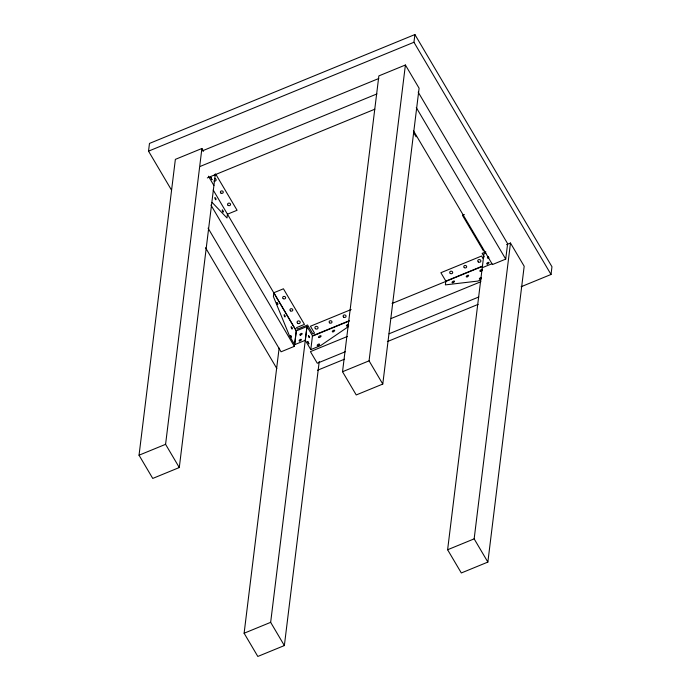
<?xml version="1.0" encoding="UTF-8"?>
<svg xmlns="http://www.w3.org/2000/svg" width="691" height="691" viewBox="0 0 691 691"><rect width="100%" height="100%" fill="white"/><g stroke="black" fill="none" stroke-linecap="round" stroke-linejoin="round"><path stroke-width="1.04" d="M171.549 190.163L148.53 151.148L149.472 143.434L414.902 34.55L551.962 266.752L551.021 274.474L521.083 286.748M215.35 173.83L179.289 467.539L152.746 478.431L139.038 455.205L175.359 159.371L201.902 148.487L203.543 151.269M179.289 467.539L165.581 444.322L201.902 148.487M351.14 309.533L310.44 326.23L314.526 333.148L312.798 333.857L307.564 324.986L297.424 329.149L296.534 327.638L304.446 324.39L283.431 288.786L273.852 292.751L273.386 296.534L289.572 336.051L294.66 344.679L305.301 340.309L306.994 326.506L296.171 330.946M319.242 361.479L284.364 645.558L257.821 656.45L244.113 633.232L279.129 348.074M208.086 228.16L281.064 351.797L294.34 346.355L296.232 330.92L213.199 190.016M294.66 344.679L296.353 330.868L273.852 292.751M284.364 645.558L270.656 622.341L306.985 326.506L312.487 335.809L310.795 349.62L320.65 345.578L348.61 326.489M342.529 371.732L378.858 75.898L405.401 65.006L419.1 88.223L382.779 384.058L356.236 394.95L342.529 371.732L369.072 360.84L405.401 65.006M551.021 274.474L413.952 42.263L414.902 34.55M483.104 258.624L481.575 256.024L440.875 272.72L445.85 281.099L445.393 284.882L477.878 281.073L480.832 279.864M506.546 244.64L510.476 243.033L524.184 266.251L487.863 562.085L461.32 572.969L447.613 549.751L483.933 253.917L485.903 253.113M413.443 130.694L492.458 264.549L505.726 259.108L507.626 243.673L418.185 92.153M487.863 562.085L474.156 538.859L510.476 243.033M148.53 151.148L413.952 42.263M202.359 150.871L378.815 78.489M200.468 166.306L376.923 93.924M207.317 177.915L374.807 109.213M214.08 175.488L216.058 174.676L237.073 210.28L227.469 214.193L227.002 217.976L212.094 202.394M485.833 251.861L482.145 253.372L484.244 256.914M312.487 335.809L349.128 320.779M445.85 281.099L482.499 266.07M312.323 336.189L349.214 321.056M392.082 303.47L481.808 266.666M482.24 267.728L491.914 263.755M347.323 336.491L310.432 351.624L317.281 363.233L345.198 351.788M391.184 318.499L480.91 281.695M389.068 333.788L478.785 296.983M317.523 370.255L344.464 359.208M387.366 341.604L478.172 304.351M139.038 455.205L165.581 444.322M244.113 633.232L270.656 622.341M447.613 549.751L474.156 538.859M464.387 214.564L462.469 215.342L483.484 250.945M416.293 107.589L505.726 259.108M413.434 132.266L416.129 136.827M369.072 360.84L382.779 384.058M208.423 176.205L213.916 185.516M305.301 340.309L310.795 349.62M210.936 205.054L294.34 346.355M205.547 247.749L276.815 368.493M348.687 325.115A1.399 0.605 -30.6 0 1 346.873 326.083A1.399 0.605 -30.6 0 1 346.752 325.133A1.399 0.605 -30.6 0 1 348.584 324.329M481.333 278.499A1.347 0.587 -30.6 0 1 479.718 279.199A1.347 0.587 -30.6 0 1 479.614 278.361A1.347 0.587 -30.6 0 1 481.221 277.506M488.995 257.726A1.347 0.587 -30.6 0 1 487.423 257.959A1.347 0.587 -30.6 0 1 488.494 256.681M214.469 178.433A1.598 1.365 7 0 1 216.102 180.144A1.598 1.365 7 0 1 213.821 180.999M290.436 335.446C290.937 339.471 292.621 336.171 290.436 335.446M291.17 326.938C291.723 331.343 293.571 327.724 291.17 326.938M276.806 302.598C277.316 306.752 279.095 303.401 276.806 302.598M214.961 197.807C215.376 201.755 217.216 198.74 214.961 197.807M307.754 341.561L308.868 343.798L307.754 341.561M308.462 335.627C308.747 339.419 310.82 336.863 308.462 335.627M210.876 177.388L211.956 179.686L210.876 177.388M284.182 314.915C284.321 318.586 286.592 316.478 284.182 314.915M222.295 210.047C222.381 213.804 224.808 211.791 222.295 210.047M300.412 335.092A1.347 0.587 -30.6 0 0 302.166 333.693A1.347 0.587 -30.6 0 0 300.335 333.986A1.347 0.587 -30.6 0 0 300.412 335.092M343.591 317.117A1.494 1.278 7 0 0 346.044 316.504A1.494 1.278 7 0 0 344.118 314.958A1.494 1.278 7 0 0 343.591 317.117M315.407 328.7A1.598 1.365 7 0 0 318.033 328.061A1.598 1.365 7 0 0 315.986 326.411A1.598 1.365 7 0 0 315.407 328.7M333.045 331.818A1.347 0.587 -30.6 0 0 334.669 330.384A1.347 0.587 -30.6 0 0 332.742 330.825A1.347 0.587 -30.6 0 0 333.045 331.818M297.666 323.302A1.598 1.365 7 0 0 300.222 322.507A1.598 1.365 7 0 0 298.054 320.978A1.598 1.365 7 0 0 297.666 323.302M283.198 298.642A1.494 1.278 7 0 0 285.608 297.916A1.494 1.278 7 0 0 283.586 296.465A1.494 1.278 7 0 0 283.198 298.642M290.427 310.846A1.442 1.235 7 0 0 292.794 310.216A1.442 1.235 7 0 0 290.902 308.756A1.442 1.235 7 0 0 290.427 310.846M318.007 345.673A1.347 0.587 -30.6 0 0 319.57 344.222A1.347 0.587 -30.6 0 0 317.61 344.723A1.347 0.587 -30.6 0 0 318.007 345.673M319.346 337.51A1.477 0.639 -30.6 0 0 321.065 335.921A1.477 0.639 -30.6 0 0 318.914 336.474A1.477 0.639 -30.6 0 0 319.346 337.51M299.695 340.948A1.296 0.561 -30.6 0 0 301.406 339.618A1.296 0.561 -30.6 0 0 299.661 339.868A1.296 0.561 -30.6 0 0 299.695 340.948M329.642 322.87A1.442 1.235 7 0 0 331.982 322.196A1.442 1.235 7 0 0 330.056 320.771A1.442 1.235 7 0 0 329.642 322.87M467.107 276.841A1.347 0.587 -30.6 0 0 468.61 275.381A1.347 0.587 -30.6 0 0 466.615 275.951A1.347 0.587 -30.6 0 0 467.107 276.841M478.327 261.967A1.598 1.365 7 0 0 480.884 261.172A1.598 1.365 7 0 0 478.716 259.635A1.598 1.365 7 0 0 478.327 261.967M450.273 273.429A1.494 1.278 7 0 0 452.683 272.695A1.494 1.278 7 0 0 450.662 271.243A1.494 1.278 7 0 0 450.273 273.429M464.283 267.616A1.442 1.235 7 0 0 466.641 266.985A1.442 1.235 7 0 0 464.749 265.517A1.442 1.235 7 0 0 464.283 267.616M480.729 271.304A1.477 0.639 -30.6 0 0 482.448 269.715A1.477 0.639 -30.6 0 0 480.297 270.276A1.477 0.639 -30.6 0 0 480.729 271.304M487.388 263.971A1.296 0.561 -30.6 0 0 489.012 262.606A1.296 0.561 -30.6 0 0 487.19 262.969A1.296 0.561 -30.6 0 0 487.388 263.971M452.864 282.697A1.399 0.605 -30.6 0 0 454.497 281.202A1.399 0.605 -30.6 0 0 452.475 281.712A1.399 0.605 -30.6 0 0 452.864 282.697M228.065 205.322A1.494 1.278 7 0 0 230.526 204.709A1.494 1.278 7 0 0 228.591 203.163A1.494 1.278 7 0 0 228.065 205.322M220.904 193.057A1.442 1.235 7 0 0 223.245 192.383A1.442 1.235 7 0 0 221.319 190.949A1.442 1.235 7 0 0 220.904 193.057"/></g></svg>
